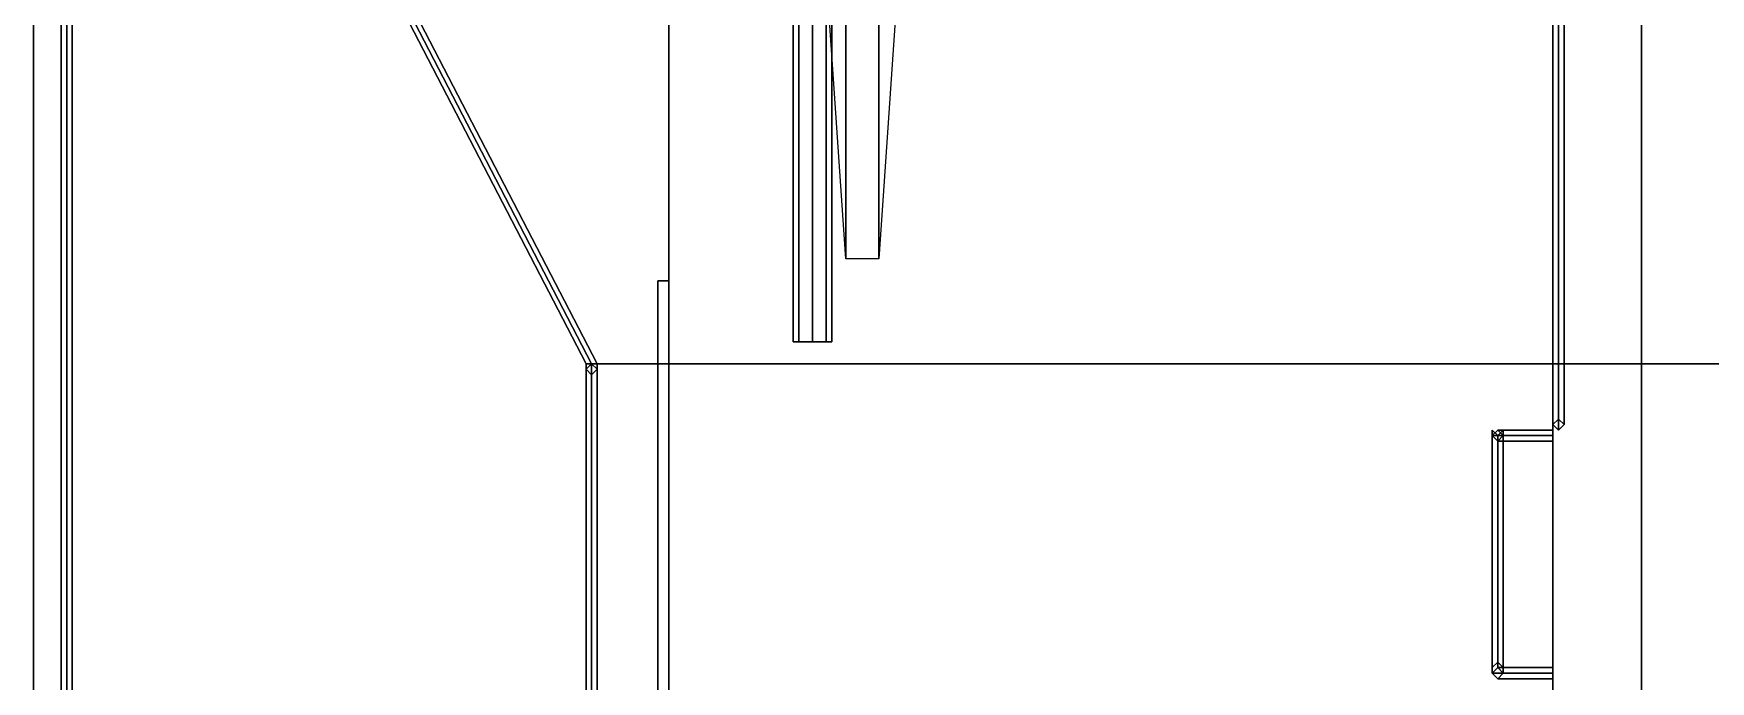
# Model space of a CAD drawing. Header units: millimetres. Extents: x -4.3 to 4.2, y -17.3 to 26.5.
# Drawn here: x -4.25 to -1.215, y 12.475 to 13.648 of the extents above; entities that cross this region are included whole.
import ezdxf

# ---------------------------------------------------------------- set-up
doc = ezdxf.new("R2010")
doc.units = ezdxf.units.MM
doc.layers.add('gun', color=1, linetype='Continuous')
doc.layers.add('railings', color=6, linetype='Continuous')

msp = doc.modelspace()

# ---------------------------------------------------------------- linework, layer by layer
for points in [[(-4.2, 16.87, 1.04), (-4.2, 6.98, 1.04), (-4.25, 6.98, 1.07), (-4.25, 16.87, 1.07)], [(-4.25, 16.87, 1.07), (-4.25, 6.98, 1.07), (-4.25, 6.98, 1.18), (-4.25, 16.87, 1.18)], [(-4.2, 6.98, 1.21), (-4.2, 16.87, 1.21), (-4.25, 16.87, 1.18), (-4.25, 6.98, 1.18)], [(-4.2, 10.97, -1.04), (-4.2, -10.52, -1.04), (-4.2, -13.62, -0.39), (-4.2, 16.87, -0.3447)], [(4.2, 16.87, -0.3447), (4.2, 10.97, -1.04), (-4.2, 10.97, -1.04), (-4.2, 16.87, -0.3447)], [(-4.2, 16.87, -0.3447), (-4.2, -13.62, -0.39), (-4.2, -13.62, 0.65), (-4.2, 4.11, 0.65)], [(-4.2, 16.87, -0.3447), (-4.2, 4.11, 0.65), (-4.2, 6.98, 1.04), (-4.2, 16.87, 1.04)], [(-3.1, 10, 1.21), (-3.1, 15.01, 1.21), (-4.2, 16.87, 1.21), (-4.2, 6.98, 1.21)], [(-2.81, 15.46, -0.72), (-2.78, 15.46, -0.772), (-2.78, 13.24, -0.772), (-2.81, 13.68, -0.72)], [(-2.78, 15.46, -0.772), (-2.72, 15.46, -0.772), (-2.72, 13.24, -0.772), (-2.78, 13.24, -0.772)], [(-2.72, 15.46, -0.772), (-2.69, 15.46, -0.72), (-2.69, 13.68, -0.72), (-2.72, 13.24, -0.772)], [(-3.1, 15.01, 1.21), (-3.1, 13.2, 1.25), (-3.1, 13.2, 3.1), (-3.1, 15.01, 3.17)], [(-3.1, 13.2, 3.1), (-3.1, 10.46, 3.1), (-3.1, 10, 3.17), (-3.1, 15.01, 3.17)], [(-3.1, 15.01, 1.21), (-3.1, 10, 1.21), (-3.1, 10.46, 1.25), (-3.1, 13.2, 1.25)], [(-1.34, 10, 3.17), (-1.34, 10, 1.21), (-1.34, 15.01, 1.21), (-1.34, 15.01, 3.17)], [(1.34, 15.01, 1.21), (-1.34, 15.01, 1.21), (-1.34, 10, 1.21), (1.34, 10, 1.21)], [(1.5, 11.06, 5.6), (1.5, 14.9, 5.6), (-1.5, 14.9, 5.6), (-1.5, 11.06, 5.6)], [(-1.5, 14.9, 5.6), (-1.5, 14.9, 5.5), (-1.5, 13.05, 5.5), (-1.5, 8.95, 5.6)], [(-1.5, 13.05, 5.5), (-1.5, 14.9, 5.5), (1.5, 14.9, 5.5), (1.5, 13.05, 5.5)], [(3.25, 13.05, 3.4), (3.83, 14.17, 3.4), (-3.83, 14.17, 3.4), (-3.25, 13.05, 3.4)], [(-3.83, 14.17, 3.4), (-3.83, 14.17, 3.17), (-3.25, 13.05, 3.17), (-3.25, 13.05, 3.4)], [(-3.25, 13.05, 3.17), (-3.83, 14.17, 3.17), (3.83, 14.17, 3.17), (3.25, 13.05, 3.17)], [(-3.1, 13.2, 3.1), (-3.1, 13.2, 1.25), (-3.12, 13.2, 1.25), (-3.12, 13.2, 3.1)], [(-3.1, 13.2, 1.25), (-3.1, 12.45, 1.25), (-3.12, 12.45, 1.25), (-3.12, 13.2, 1.25)], [(-3.12, 13.2, 3.1), (-3.12, 12.45, 3.1), (-3.1, 12.45, 3.1), (-3.1, 13.2, 3.1)], [(-3.12, 13.2, 1.25), (-3.12, 12.45, 1.25), (-3.12, 12.45, 3.1), (-3.12, 13.2, 3.1)], [(-3.25, 10.08, 3.4), (-1.5, 8.95, 3.4), (-1.5, 13.05, 3.4), (-3.25, 13.05, 3.4)], [(-3.25, 10.08, 3.17), (-3.25, 13.05, 3.17), (3.25, 13.05, 3.17), (3.25, 10.08, 3.17)], [(-3.25, 13.05, 3.4), (-3.25, 13.05, 3.17), (-3.25, 10.08, 3.17), (-3.25, 10.08, 3.4)], [(1.5, 13.05, 5.5), (1.5, 13.05, 3.4), (-1.5, 13.05, 3.4), (-1.5, 13.05, 5.5)], [(-1.5, 13.05, 5.5), (-1.5, 13.05, 3.4), (-1.5, 11.83, 3.52), (-1.5, 11.83, 5.32)], [(-1.5, 13.05, 3.4), (-1.5, 8.95, 3.4), (-1.5, 10.38, 3.52), (-1.5, 11.83, 3.52)], [(-1.5, 11.83, 5.32), (-1.5, 10.38, 5.32), (-1.5, 8.95, 5.6), (-1.5, 13.05, 5.5)], [(-1.6, 12.93, 3.4), (-1.61, 12.92, 3.4), (-1.61, 12.92, 5.57), (-1.6, 12.93, 5.56)], [(-1.61, 12.5, 3.56), (-1.6, 12.51, 3.57), (-1.6, 12.92, 3.57), (-1.61, 12.93, 3.56)], [(-1.6, 12.51, 3.55), (-1.61, 12.5, 3.56), (-1.61, 12.93, 3.56), (-1.6, 12.92, 3.55)], [(-1.61, 12.5, 3.84), (-1.6, 12.51, 3.85), (-1.6, 12.92, 3.85), (-1.61, 12.93, 3.84)], [(-1.6, 12.51, 3.83), (-1.61, 12.5, 3.84), (-1.61, 12.93, 3.84), (-1.6, 12.92, 3.83)], [(-1.5, 12.92, 5.57), (-1.5, 12.93, 5.56), (-1.6, 12.93, 5.56), (-1.61, 12.92, 5.57)], [(-1.59, 12.92, 3.4), (-1.6, 12.93, 3.4), (-1.6, 12.93, 5.56), (-1.59, 12.92, 5.55)], [(-1.6, 12.51, 3.57), (-1.59, 12.5, 3.56), (-1.59, 12.93, 3.56), (-1.6, 12.92, 3.57)], [(-1.59, 12.5, 3.56), (-1.6, 12.51, 3.55), (-1.6, 12.92, 3.55), (-1.59, 12.93, 3.56)], [(-1.6, 12.51, 3.85), (-1.59, 12.5, 3.84), (-1.59, 12.93, 3.84), (-1.6, 12.92, 3.85)], [(-1.59, 12.5, 3.84), (-1.6, 12.51, 3.83), (-1.6, 12.92, 3.83), (-1.59, 12.93, 3.84)], [(-1.5, 12.93, 5.56), (-1.5, 12.92, 5.55), (-1.59, 12.92, 5.55), (-1.6, 12.93, 5.56)], [(-1.61, 12.92, 3.4), (-1.6, 12.91, 3.4), (-1.6, 12.91, 5.56), (-1.61, 12.92, 5.57)], [(-1.61, 12.49, 4.11), (-1.6, 12.5, 4.12), (-1.6, 12.91, 4.12), (-1.61, 12.92, 4.11)], [(-1.6, 12.5, 4.1), (-1.61, 12.49, 4.11), (-1.61, 12.92, 4.11), (-1.6, 12.91, 4.1)], [(-1.61, 12.49, 4.38), (-1.6, 12.5, 4.39), (-1.6, 12.91, 4.39), (-1.61, 12.92, 4.38)], [(-1.6, 12.5, 4.37), (-1.61, 12.49, 4.38), (-1.61, 12.92, 4.38), (-1.6, 12.91, 4.37)], [(-1.61, 12.49, 4.66), (-1.6, 12.5, 4.67), (-1.6, 12.91, 4.67), (-1.61, 12.92, 4.66)], [(-1.6, 12.5, 4.65), (-1.61, 12.49, 4.66), (-1.61, 12.92, 4.66), (-1.6, 12.91, 4.65)], [(-1.61, 12.49, 4.94), (-1.6, 12.5, 4.95), (-1.6, 12.91, 4.95), (-1.61, 12.92, 4.94)], [(-1.6, 12.5, 4.93), (-1.61, 12.49, 4.94), (-1.61, 12.92, 4.94), (-1.6, 12.91, 4.93)], [(-1.61, 12.49, 5.21), (-1.6, 12.5, 5.22), (-1.6, 12.91, 5.22), (-1.61, 12.92, 5.21)], [(-1.6, 12.5, 5.2), (-1.61, 12.49, 5.21), (-1.61, 12.92, 5.21), (-1.6, 12.91, 5.2)], [(-1.61, 12.49, 5.49), (-1.6, 12.5, 5.5), (-1.6, 12.91, 5.5), (-1.61, 12.92, 5.49)], [(-1.6, 12.5, 5.48), (-1.61, 12.49, 5.49), (-1.61, 12.92, 5.49), (-1.6, 12.91, 5.48)], [(-1.5, 12.91, 5.56), (-1.5, 12.92, 5.57), (-1.61, 12.92, 5.57), (-1.6, 12.91, 5.56)], [(-1.6, 12.91, 3.4), (-1.59, 12.92, 3.4), (-1.59, 12.92, 5.55), (-1.6, 12.91, 5.56)], [(-1.6, 12.5, 4.12), (-1.59, 12.49, 4.11), (-1.59, 12.92, 4.11), (-1.6, 12.91, 4.12)], [(-1.59, 12.49, 4.11), (-1.6, 12.5, 4.1), (-1.6, 12.91, 4.1), (-1.59, 12.92, 4.11)], [(-1.6, 12.5, 4.39), (-1.59, 12.49, 4.38), (-1.59, 12.92, 4.38), (-1.6, 12.91, 4.39)], [(-1.59, 12.49, 4.38), (-1.6, 12.5, 4.37), (-1.6, 12.91, 4.37), (-1.59, 12.92, 4.38)], [(-1.6, 12.5, 4.67), (-1.59, 12.49, 4.66), (-1.59, 12.92, 4.66), (-1.6, 12.91, 4.67)], [(-1.59, 12.49, 4.66), (-1.6, 12.5, 4.65), (-1.6, 12.91, 4.65), (-1.59, 12.92, 4.66)], [(-1.6, 12.5, 4.95), (-1.59, 12.49, 4.94), (-1.59, 12.92, 4.94), (-1.6, 12.91, 4.95)], [(-1.59, 12.49, 4.94), (-1.6, 12.5, 4.93), (-1.6, 12.91, 4.93), (-1.59, 12.92, 4.94)], [(-1.6, 12.5, 5.22), (-1.59, 12.49, 5.21), (-1.59, 12.92, 5.21), (-1.6, 12.91, 5.22)], [(-1.59, 12.49, 5.21), (-1.6, 12.5, 5.2), (-1.6, 12.91, 5.2), (-1.59, 12.92, 5.21)], [(-1.6, 12.5, 5.5), (-1.59, 12.49, 5.49), (-1.59, 12.92, 5.49), (-1.6, 12.91, 5.5)], [(-1.59, 12.49, 5.49), (-1.6, 12.5, 5.48), (-1.6, 12.91, 5.48), (-1.59, 12.92, 5.49)], [(-1.5, 12.92, 5.55), (-1.5, 12.91, 5.56), (-1.6, 12.91, 5.56), (-1.59, 12.92, 5.55)], [(-1.6, 12.5, 3.4), (-1.61, 12.49, 3.4), (-1.61, 12.49, 5.57), (-1.6, 12.5, 5.56)], [(-1.5, 12.49, 5.57), (-1.5, 12.5, 5.56), (-1.6, 12.5, 5.56), (-1.61, 12.49, 5.57)], [(-1.61, 12.49, 3.4), (-1.6, 12.48, 3.4), (-1.6, 12.48, 5.56), (-1.61, 12.49, 5.57)], [(-1.5, 12.48, 5.56), (-1.5, 12.49, 5.57), (-1.61, 12.49, 5.57), (-1.6, 12.48, 5.56)], [(-1.59, 12.49, 3.4), (-1.6, 12.5, 3.4), (-1.6, 12.5, 5.56), (-1.59, 12.49, 5.55)], [(-1.5, 12.5, 5.56), (-1.5, 12.49, 5.55), (-1.59, 12.49, 5.55), (-1.6, 12.5, 5.56)], [(-1.6, 12.48, 3.4), (-1.59, 12.49, 3.4), (-1.59, 12.49, 5.55), (-1.6, 12.48, 5.56)], [(-1.5, 12.49, 5.55), (-1.5, 12.48, 5.56), (-1.6, 12.48, 5.56), (-1.59, 12.49, 5.55)]]:
    msp.add_3dface(points)
at = {"layer": 'gun'}
for points in [[(-2.8647, 13.09, 4.6053), (-2.875, 13.09, 4.63), (-2.875, 14.12, 4.63), (-2.8647, 14.12, 4.6053)], [(-2.875, 13.09, 4.63), (-2.8647, 13.09, 4.6547), (-2.8647, 14.12, 4.6547), (-2.875, 14.12, 4.63)], [(-2.84, 13.09, 4.595), (-2.8647, 13.09, 4.6053), (-2.8647, 14.12, 4.6053), (-2.84, 14.12, 4.595)], [(-2.8647, 13.09, 4.6547), (-2.84, 13.09, 4.665), (-2.84, 14.12, 4.665), (-2.8647, 14.12, 4.6547)], [(-2.8153, 13.09, 4.6053), (-2.84, 13.09, 4.595), (-2.84, 14.12, 4.595), (-2.8153, 14.12, 4.6053)], [(-2.84, 13.09, 4.665), (-2.8153, 13.09, 4.6547), (-2.8153, 14.12, 4.6547), (-2.84, 14.12, 4.665)], [(-2.805, 13.09, 4.63), (-2.8153, 13.09, 4.6053), (-2.8153, 14.12, 4.6053), (-2.805, 14.12, 4.63)], [(-2.8153, 13.09, 4.6547), (-2.805, 13.09, 4.63), (-2.805, 14.12, 4.63), (-2.8153, 14.12, 4.6547)], [(-2.8647, 13.09, 4.6053), (-2.805, 13.09, 4.63), (-2.8153, 13.09, 4.6547), (-2.875, 13.09, 4.63)], [(-2.875, 13.09, 4.63), (-2.8153, 13.09, 4.6547), (-2.84, 13.09, 4.665), (-2.8647, 13.09, 4.6547)], [(-2.84, 13.09, 4.595), (-2.8153, 13.09, 4.6053), (-2.805, 13.09, 4.63), (-2.8647, 13.09, 4.6053)]]:
    msp.add_3dface(points, dxfattribs=at)
at = {"layer": 'railings'}
for points in [[(-4.19, 4.16, 1.78), (-4.2, 4.15, 1.79), (-4.2, 16.89, 1.79), (-4.19, 16.89, 1.78)], [(-4.2, 4.15, 1.79), (-4.19, 4.14, 1.8), (-4.19, 16.89, 1.8), (-4.2, 16.89, 1.79)], [(-4.18, 4.15, 1.79), (-4.19, 4.16, 1.78), (-4.19, 16.89, 1.78), (-4.18, 16.89, 1.79)], [(-4.19, 4.14, 1.8), (-4.18, 4.15, 1.79), (-4.18, 16.89, 1.79), (-4.19, 16.89, 1.8)], [(-1.49, 14.9, 6.23), (-1.5, 14.9, 6.22), (-1.5, 12.94, 6.22), (-1.49, 12.93, 6.23)], [(-1.5, 14.9, 6.22), (-1.49, 14.9, 6.21), (-1.49, 12.95, 6.21), (-1.5, 12.94, 6.22)], [(-1.48, 14.9, 6.22), (-1.49, 14.9, 6.23), (-1.49, 12.93, 6.23), (-1.48, 12.94, 6.22)], [(-1.49, 14.9, 6.21), (-1.48, 14.9, 6.22), (-1.48, 12.94, 6.22), (-1.49, 12.95, 6.21)], [(-3.83, 14.17, 4.05), (-3.82, 14.17, 4.04), (-3.24, 13.05, 4.04), (-3.25, 13.05, 4.05)], [(-3.82, 14.17, 4.06), (-3.83, 14.17, 4.05), (-3.25, 13.05, 4.05), (-3.24, 13.05, 4.06)], [(-3.82, 14.17, 4.04), (-3.81, 14.17, 4.05), (-3.23, 13.05, 4.05), (-3.24, 13.05, 4.04)], [(-3.81, 14.17, 4.05), (-3.82, 14.17, 4.06), (-3.24, 13.05, 4.06), (-3.23, 13.05, 4.05)], [(-3.24, 13.05, 3.4), (-3.25, 13.04, 3.4), (-3.25, 13.04, 4.05), (-3.24, 13.05, 4.04)], [(-3.25, 13.05, 4.05), (-3.24, 13.05, 4.04), (-3.24, 12.24, 4.04), (-3.25, 12.23, 4.05)], [(-3.24, 13.05, 4.06), (-3.25, 13.05, 4.05), (-3.25, 12.23, 4.05), (-3.24, 12.22, 4.06)], [(-3.25, 13.04, 3.4), (-3.24, 13.03, 3.4), (-3.24, 13.03, 4.04), (-3.25, 13.04, 4.05)], [(-3.23, 13.04, 3.4), (-3.24, 13.05, 3.4), (-3.24, 13.05, 4.04), (-3.23, 13.04, 4.05)], [(-3.24, 13.05, 4.04), (-3.23, 13.05, 4.05), (-3.23, 12.23, 4.05), (-3.24, 12.24, 4.04)], [(-3.23, 13.05, 4.05), (-3.24, 13.05, 4.06), (-3.24, 12.22, 4.06), (-3.23, 12.23, 4.05)], [(-3.24, 13.03, 3.4), (-3.23, 13.04, 3.4), (-3.23, 13.04, 4.05), (-3.24, 13.03, 4.04)], [(-1.5, 12.94, 6.22), (-1.49, 12.95, 6.21), (-1.49, 12.95, 5.6), (-1.5, 12.94, 5.6)], [(-1.49, 12.93, 6.23), (-1.5, 12.94, 6.22), (-1.5, 12.94, 5.6), (-1.49, 12.93, 5.6)], [(-1.49, 12.95, 6.21), (-1.48, 12.94, 6.22), (-1.48, 12.94, 5.6), (-1.49, 12.95, 5.6)], [(-1.48, 12.94, 6.22), (-1.49, 12.93, 6.23), (-1.49, 12.93, 5.6), (-1.48, 12.94, 5.6)]]:
    msp.add_3dface(points, dxfattribs=at)

doc.saveas('drawing.dxf')
